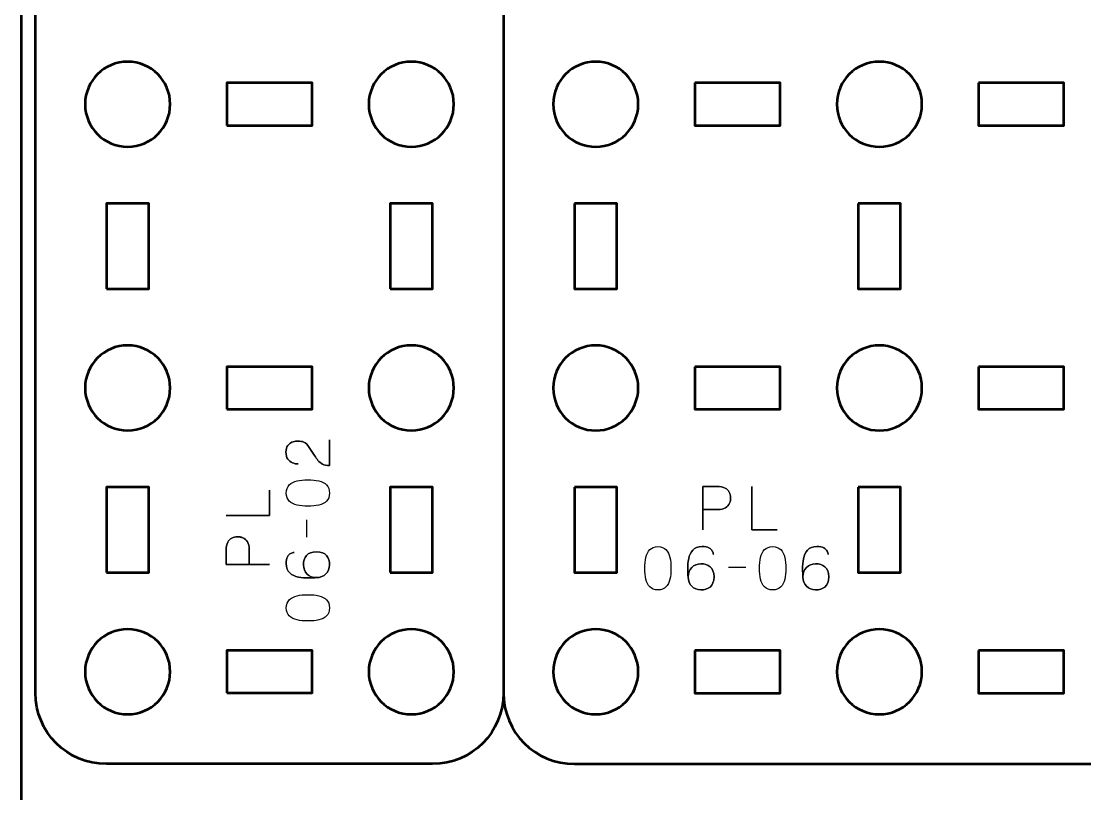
# Model space of a CAD drawing. Header units: centimetres. Extents: x -17.9 to -3.1, y -25.3 to -4.3.
# Drawn here: x -17.9 to -10.4, y -15.86 to -10.42 of the extents above; entities that cross this region are included whole.
import ezdxf

# ---------------------------------------------------------------- set-up
doc = ezdxf.new("R2010")
doc.units = ezdxf.units.CM
doc.header["$MEASUREMENT"] = 0
doc.layers.add('Layer 1', color=7, linetype='Continuous')

msp = doc.modelspace()

# ---------------------------------------------------------------- linework, layer by layer
at = {"layer": 'Layer 1', "color": 22, "lineweight": 53}
msp.add_open_spline([(-17.90003, -24.8499), (-17.90003, -24.8499), (-17.90003, -4.84994), (-17.90003, -4.84994), (-17.90003, -4.84994), (-17.90003, -4.57297), (-17.67694, -4.34998), (-17.39994, -4.34998), (-17.39994, -4.34998), (-17.39994, -4.34998), (-3.60007, -4.34998), (-3.60007, -4.34998), (-3.60007, -4.34998), (-3.32293, -4.34998), (-3.09997, -4.57297), (-3.09997, -4.84994), (-3.09997, -4.84994), (-3.09997, -4.84994), (-3.09997, -24.8499), (-3.09997, -24.8499), (-3.09997, -24.8499), (-3.09997, -25.1269), (-3.32293, -25.34999), (-3.60007, -25.34999), (-3.60007, -25.34999), (-3.60007, -25.34999), (-17.39994, -25.34999), (-17.39994, -25.34999), (-17.39994, -25.34999), (-17.67694, -25.34999), (-17.90003, -25.1269), (-17.90003, -24.8499)], degree=3, knots=[0, 0, 0, 0, 0.125, 0.125, 0.125, 0.125, 0.25, 0.25, 0.25, 0.25, 0.375, 0.375, 0.375, 0.375, 0.5, 0.5, 0.5, 0.5, 0.625, 0.625, 0.625, 0.625, 0.75, 0.75, 0.75, 0.75, 0.875, 0.875, 0.875, 0.875, 1, 1, 1, 1], dxfattribs=at)
at = {"layer": 'Layer 1', "color": 2, "lineweight": 53}
for points, knots in [([(-14.50003, -15.1499), (-14.50003, -15.4269), (-14.72298, -15.65), (-14.99999, -15.65), (-14.99999, -15.65), (-14.99999, -15.65), (-17.29991, -15.65), (-17.29991, -15.65), (-17.29991, -15.65), (-17.57691, -15.65), (-17.80001, -15.4269), (-17.80001, -15.1499), (-17.80001, -15.1499), (-17.80001, -15.1499), (-17.80001, -4.84995), (-17.80001, -4.84995), (-17.80001, -4.84995), (-17.80001, -4.57295), (-17.57691, -4.34999), (-17.29991, -4.34999), (-17.29991, -4.34999), (-17.29991, -4.34999), (-14.99999, -4.34999), (-14.99999, -4.34999), (-14.99999, -4.34999), (-14.72298, -4.34999), (-14.50003, -4.57295), (-14.50003, -4.84995)], [0, 0, 0, 0, 0.1428571, 0.1428571, 0.1428571, 0.1428571, 0.2857143, 0.2857143, 0.2857143, 0.2857143, 0.4285714, 0.4285714, 0.4285714, 0.4285714, 0.5714286, 0.5714286, 0.5714286, 0.5714286, 0.7142857, 0.7142857, 0.7142857, 0.7142857, 0.8571429, 0.8571429, 0.8571429, 0.8571429, 1, 1, 1, 1]), ([(-13.99992, -4.34998), (-13.99992, -4.34998), (-3.69994, -4.34998), (-3.69994, -4.34998), (-3.69994, -4.34998), (-3.42294, -4.34998), (-3.19998, -4.57308), (-3.19998, -4.85008), (-3.19998, -4.85008), (-3.19998, -4.85008), (-3.19998, -15.15006), (-3.19998, -15.15006), (-3.19998, -15.15006), (-3.19998, -15.42706), (-3.42294, -15.65002), (-3.69994, -15.65002), (-3.69994, -15.65002), (-3.69994, -15.65002), (-13.99992, -15.65002), (-13.99992, -15.65002), (-13.99992, -15.65002), (-14.27692, -15.65002), (-14.50002, -15.42706), (-14.50002, -15.15006), (-14.50002, -15.15006), (-14.50002, -15.15006), (-14.50002, -4.85008), (-14.50002, -4.85008), (-14.50002, -4.85008), (-14.50002, -4.57308), (-14.27692, -4.34998), (-13.99992, -4.34998)], [0, 0, 0, 0, 0.125, 0.125, 0.125, 0.125, 0.25, 0.25, 0.25, 0.25, 0.375, 0.375, 0.375, 0.375, 0.5, 0.5, 0.5, 0.5, 0.625, 0.625, 0.625, 0.625, 0.75, 0.75, 0.75, 0.75, 0.875, 0.875, 0.875, 0.875, 1, 1, 1, 1])]:
    msp.add_open_spline(points, degree=3, knots=knots, dxfattribs=at)
at = {"layer": 'Layer 1', "lineweight": 53}
for points in [[(-17.14998, -10.69998), (-16.98421, -10.69998), (-16.84998, -10.83431), (-16.84998, -10.99997), (-16.84998, -10.99997), (-16.84998, -11.1656), (-16.98421, -11.29998), (-17.14998, -11.29998), (-17.14998, -11.29998), (-17.31564, -11.29998), (-17.44998, -11.1656), (-17.44998, -10.99997), (-17.44998, -10.99997), (-17.44998, -10.83431), (-17.31564, -10.69998), (-17.14998, -10.69998)], [(-15.14992, -10.69998), (-14.98429, -10.69998), (-14.84991, -10.83431), (-14.84991, -10.99997), (-14.84991, -10.99997), (-14.84991, -11.1656), (-14.98429, -11.29998), (-15.14992, -11.29998), (-15.14992, -11.29998), (-15.31569, -11.29998), (-15.44992, -11.1656), (-15.44992, -10.99997), (-15.44992, -10.99997), (-15.44992, -10.83431), (-15.31569, -10.69998), (-15.14992, -10.69998)], [(-13.54999, -10.99998), (-13.54999, -11.16575), (-13.68422, -11.29999), (-13.84999, -11.29999), (-13.84999, -11.29999), (-14.01565, -11.29999), (-14.14999, -11.16575), (-14.14999, -10.99998), (-14.14999, -10.99998), (-14.14999, -10.83432), (-14.01565, -10.69998), (-13.84999, -10.69998), (-13.84999, -10.69998), (-13.68422, -10.69998), (-13.54999, -10.83432), (-13.54999, -10.99998)], [(-11.54991, -10.99998), (-11.54991, -11.16575), (-11.68429, -11.29999), (-11.84992, -11.29999), (-11.84992, -11.29999), (-12.01569, -11.29999), (-12.14992, -11.16575), (-12.14992, -10.99998), (-12.14992, -10.99998), (-12.14992, -10.83432), (-12.01569, -10.69998), (-11.84992, -10.69998), (-11.84992, -10.69998), (-11.68429, -10.69998), (-11.54991, -10.83432), (-11.54991, -10.99998)], [(-16.44996, -11.15005), (-16.44996, -11.15005), (-16.44996, -10.85004), (-16.44996, -10.85004), (-16.44996, -10.85004), (-16.44996, -10.85004), (-15.84997, -10.85004), (-15.84997, -10.85004), (-15.84997, -10.85004), (-15.84997, -10.85004), (-15.84997, -11.15005), (-15.84997, -11.15005), (-15.84997, -11.15005), (-15.84997, -11.15005), (-16.44996, -11.15005), (-16.44996, -11.15005)], [(-13.14997, -10.85005), (-13.14997, -10.85005), (-12.54997, -10.85005), (-12.54997, -10.85005), (-12.54997, -10.85005), (-12.54997, -10.85005), (-12.54997, -11.15005), (-12.54997, -11.15005), (-12.54997, -11.15005), (-12.54997, -11.15005), (-13.14997, -11.15005), (-13.14997, -11.15005), (-13.14997, -11.15005), (-13.14997, -11.15005), (-13.14997, -10.85005), (-13.14997, -10.85005)], [(-11.15001, -10.85005), (-11.15001, -10.85005), (-10.55, -10.85005), (-10.55, -10.85005), (-10.55, -10.85005), (-10.55, -10.85005), (-10.55, -11.15005), (-10.55, -11.15005), (-10.55, -11.15005), (-10.55, -11.15005), (-11.15001, -11.15005), (-11.15001, -11.15005), (-11.15001, -11.15005), (-11.15001, -11.15005), (-11.15001, -10.85005), (-11.15001, -10.85005)], [(-17.29991, -12.3), (-17.29991, -12.3), (-17.29991, -11.69999), (-17.29991, -11.69999), (-17.29991, -11.69999), (-17.29991, -11.69999), (-16.99991, -11.69999), (-16.99991, -11.69999), (-16.99991, -11.69999), (-16.99991, -11.69999), (-16.99991, -12.3), (-16.99991, -12.3), (-16.99991, -12.3), (-16.99991, -12.3), (-17.29991, -12.3), (-17.29991, -12.3)], [(-15.29999, -12.3), (-15.29999, -12.3), (-15.29999, -11.69999), (-15.29999, -11.69999), (-15.29999, -11.69999), (-15.29999, -11.69999), (-14.99999, -11.69999), (-14.99999, -11.69999), (-14.99999, -11.69999), (-14.99999, -11.69999), (-14.99999, -12.3), (-14.99999, -12.3), (-14.99999, -12.3), (-14.99999, -12.3), (-15.29999, -12.3), (-15.29999, -12.3)], [(-13.99992, -11.70004), (-13.99992, -11.70004), (-13.69992, -11.70004), (-13.69992, -11.70004), (-13.69992, -11.70004), (-13.69992, -11.70004), (-13.69992, -12.30004), (-13.69992, -12.30004), (-13.69992, -12.30004), (-13.69992, -12.30004), (-13.99992, -12.30004), (-13.99992, -12.30004), (-13.99992, -12.30004), (-13.99992, -12.30004), (-13.99992, -11.70004), (-13.99992, -11.70004)], [(-11.99999, -11.70004), (-11.99999, -11.70004), (-11.69999, -11.70004), (-11.69999, -11.70004), (-11.69999, -11.70004), (-11.69999, -11.70004), (-11.69999, -12.30004), (-11.69999, -12.30004), (-11.69999, -12.30004), (-11.69999, -12.30004), (-11.99999, -12.30004), (-11.99999, -12.30004), (-11.99999, -12.30004), (-11.99999, -12.30004), (-11.99999, -11.70004), (-11.99999, -11.70004)], [(-17.14998, -12.6999), (-16.98421, -12.6999), (-16.84998, -12.83428), (-16.84998, -12.99991), (-16.84998, -12.99991), (-16.84998, -13.16568), (-16.98421, -13.29991), (-17.14998, -13.29991), (-17.14998, -13.29991), (-17.31564, -13.29991), (-17.44998, -13.16568), (-17.44998, -12.99991), (-17.44998, -12.99991), (-17.44998, -12.83428), (-17.31564, -12.6999), (-17.14998, -12.6999)], [(-15.14992, -12.6999), (-14.98429, -12.6999), (-14.84991, -12.83428), (-14.84991, -12.99991), (-14.84991, -12.99991), (-14.84991, -13.16568), (-14.98429, -13.29991), (-15.14992, -13.29991), (-15.14992, -13.29991), (-15.31569, -13.29991), (-15.44992, -13.16568), (-15.44992, -12.99991), (-15.44992, -12.99991), (-15.44992, -12.83428), (-15.31569, -12.6999), (-15.14992, -12.6999)], [(-13.54999, -13.00006), (-13.54999, -13.16569), (-13.68422, -13.30006), (-13.84999, -13.30006), (-13.84999, -13.30006), (-14.01565, -13.30006), (-14.14999, -13.16569), (-14.14999, -13.00006), (-14.14999, -13.00006), (-14.14999, -12.83429), (-14.01565, -12.70005), (-13.84999, -12.70005), (-13.84999, -12.70005), (-13.68422, -12.70005), (-13.54999, -12.83429), (-13.54999, -13.00006)], [(-11.54991, -13.00006), (-11.54991, -13.16569), (-11.68429, -13.30006), (-11.84992, -13.30006), (-11.84992, -13.30006), (-12.01569, -13.30006), (-12.14992, -13.16569), (-12.14992, -13.00006), (-12.14992, -13.00006), (-12.14992, -12.83429), (-12.01569, -12.70005), (-11.84992, -12.70005), (-11.84992, -12.70005), (-11.68429, -12.70005), (-11.54991, -12.83429), (-11.54991, -13.00006)], [(-16.44996, -13.14998), (-16.44996, -13.14998), (-16.44996, -12.84998), (-16.44996, -12.84998), (-16.44996, -12.84998), (-16.44996, -12.84998), (-15.84997, -12.84998), (-15.84997, -12.84998), (-15.84997, -12.84998), (-15.84997, -12.84998), (-15.84997, -13.14998), (-15.84997, -13.14998), (-15.84997, -13.14998), (-15.84997, -13.14998), (-16.44996, -13.14998), (-16.44996, -13.14998)], [(-13.14997, -12.84999), (-13.14997, -12.84999), (-12.54997, -12.84999), (-12.54997, -12.84999), (-12.54997, -12.84999), (-12.54997, -12.84999), (-12.54997, -13.14999), (-12.54997, -13.14999), (-12.54997, -13.14999), (-12.54997, -13.14999), (-13.14997, -13.14999), (-13.14997, -13.14999), (-13.14997, -13.14999), (-13.14997, -13.14999), (-13.14997, -12.84999), (-13.14997, -12.84999)], [(-11.15001, -12.84999), (-11.15001, -12.84999), (-10.55, -12.84999), (-10.55, -12.84999), (-10.55, -12.84999), (-10.55, -12.84999), (-10.55, -13.14999), (-10.55, -13.14999), (-10.55, -13.14999), (-10.55, -13.14999), (-11.15001, -13.14999), (-11.15001, -13.14999), (-11.15001, -13.14999), (-11.15001, -13.14999), (-11.15001, -12.84999), (-11.15001, -12.84999)], [(-17.29991, -14.29995), (-17.29991, -14.29995), (-17.29991, -13.69996), (-17.29991, -13.69996), (-17.29991, -13.69996), (-17.29991, -13.69996), (-16.99991, -13.69996), (-16.99991, -13.69996), (-16.99991, -13.69996), (-16.99991, -13.69996), (-16.99991, -14.29995), (-16.99991, -14.29995), (-16.99991, -14.29995), (-16.99991, -14.29995), (-17.29991, -14.29995), (-17.29991, -14.29995)], [(-15.29999, -14.29995), (-15.29999, -14.29995), (-15.29999, -13.69996), (-15.29999, -13.69996), (-15.29999, -13.69996), (-15.29999, -13.69996), (-14.99999, -13.69996), (-14.99999, -13.69996), (-14.99999, -13.69996), (-14.99999, -13.69996), (-14.99999, -14.29995), (-14.99999, -14.29995), (-14.99999, -14.29995), (-14.99999, -14.29995), (-15.29999, -14.29995), (-15.29999, -14.29995)], [(-13.99992, -13.69997), (-13.99992, -13.69997), (-13.69992, -13.69997), (-13.69992, -13.69997), (-13.69992, -13.69997), (-13.69992, -13.69997), (-13.69992, -14.29997), (-13.69992, -14.29997), (-13.69992, -14.29997), (-13.69992, -14.29997), (-13.99992, -14.29997), (-13.99992, -14.29997), (-13.99992, -14.29997), (-13.99992, -14.29997), (-13.99992, -13.69997), (-13.99992, -13.69997)], [(-11.99999, -13.69997), (-11.99999, -13.69997), (-11.69999, -13.69997), (-11.69999, -13.69997), (-11.69999, -13.69997), (-11.69999, -13.69997), (-11.69999, -14.29997), (-11.69999, -14.29997), (-11.69999, -14.29997), (-11.69999, -14.29997), (-11.99999, -14.29997), (-11.99999, -14.29997), (-11.99999, -14.29997), (-11.99999, -14.29997), (-11.99999, -13.69997), (-11.99999, -13.69997)], [(-17.14998, -14.69997), (-16.98421, -14.69997), (-16.84998, -14.8342), (-16.84998, -14.99997), (-16.84998, -14.99997), (-16.84998, -15.16563), (-16.98421, -15.29997), (-17.14998, -15.29997), (-17.14998, -15.29997), (-17.31564, -15.29997), (-17.44998, -15.16563), (-17.44998, -14.99997), (-17.44998, -14.99997), (-17.44998, -14.8342), (-17.31564, -14.69997), (-17.14998, -14.69997)], [(-15.14992, -14.69997), (-14.98429, -14.69997), (-14.84991, -14.8342), (-14.84991, -14.99997), (-14.84991, -14.99997), (-14.84991, -15.16563), (-14.98429, -15.29997), (-15.14992, -15.29997), (-15.14992, -15.29997), (-15.31569, -15.29997), (-15.44992, -15.16563), (-15.44992, -14.99997), (-15.44992, -14.99997), (-15.44992, -14.8342), (-15.31569, -14.69997), (-15.14992, -14.69997)], [(-13.54999, -15.00002), (-13.54999, -15.16565), (-13.68422, -15.29999), (-13.84999, -15.29999), (-13.84999, -15.29999), (-14.01565, -15.29999), (-14.14999, -15.16565), (-14.14999, -15.00002), (-14.14999, -15.00002), (-14.14999, -14.83436), (-14.01565, -14.70002), (-13.84999, -14.70002), (-13.84999, -14.70002), (-13.68422, -14.70002), (-13.54999, -14.83436), (-13.54999, -15.00002)], [(-11.54991, -15.00002), (-11.54991, -15.16565), (-11.68429, -15.29999), (-11.84992, -15.29999), (-11.84992, -15.29999), (-12.01569, -15.29999), (-12.14992, -15.16565), (-12.14992, -15.00002), (-12.14992, -15.00002), (-12.14992, -14.83436), (-12.01569, -14.70002), (-11.84992, -14.70002), (-11.84992, -14.70002), (-11.68429, -14.70002), (-11.54991, -14.83436), (-11.54991, -15.00002)], [(-16.44996, -15.1499), (-16.44996, -15.1499), (-16.44996, -14.8499), (-16.44996, -14.8499), (-16.44996, -14.8499), (-16.44996, -14.8499), (-15.84997, -14.8499), (-15.84997, -14.8499), (-15.84997, -14.8499), (-15.84997, -14.8499), (-15.84997, -15.1499), (-15.84997, -15.1499), (-15.84997, -15.1499), (-15.84997, -15.1499), (-16.44996, -15.1499), (-16.44996, -15.1499)], [(-13.14997, -14.85009), (-13.14997, -14.85009), (-12.54997, -14.85009), (-12.54997, -14.85009), (-12.54997, -14.85009), (-12.54997, -14.85009), (-12.54997, -15.1501), (-12.54997, -15.1501), (-12.54997, -15.1501), (-12.54997, -15.1501), (-13.14997, -15.1501), (-13.14997, -15.1501), (-13.14997, -15.1501), (-13.14997, -15.1501), (-13.14997, -14.85009), (-13.14997, -14.85009)], [(-11.15001, -14.85009), (-11.15001, -14.85009), (-10.55, -14.85009), (-10.55, -14.85009), (-10.55, -14.85009), (-10.55, -14.85009), (-10.55, -15.1501), (-10.55, -15.1501), (-10.55, -15.1501), (-10.55, -15.1501), (-11.15001, -15.1501), (-11.15001, -15.1501), (-11.15001, -15.1501), (-11.15001, -15.1501), (-11.15001, -14.85009), (-11.15001, -14.85009)]]:
    msp.add_open_spline(points, degree=3, knots=[0, 0, 0, 0, 0.25, 0.25, 0.25, 0.25, 0.5, 0.5, 0.5, 0.5, 0.75, 0.75, 0.75, 0.75, 1, 1, 1, 1], dxfattribs=at)
at = {"layer": 'Layer 1', "color": 40, "lineweight": 30}
for points, knots in [([(-15.72664, -13.36577), (-15.72664, -13.36577), (-15.72664, -13.54742), (-15.72664, -13.54742), (-15.72664, -13.54742), (-15.74689, -13.54685), (-15.76329, -13.54311), (-15.7761, -13.53638), (-15.7761, -13.53638), (-15.78876, -13.52978), (-15.79938, -13.52121), (-15.80792, -13.51073), (-15.80792, -13.51073), (-15.81621, -13.50043), (-15.82432, -13.4891), (-15.83205, -13.47672), (-15.83205, -13.47672), (-15.83205, -13.47672), (-15.88027, -13.40437), (-15.88027, -13.40437), (-15.88027, -13.40437), (-15.89075, -13.39004), (-15.90303, -13.38137), (-15.91678, -13.37833), (-15.91678, -13.37833), (-15.93058, -13.37544), (-15.94462, -13.37417), (-15.95912, -13.37473), (-15.95912, -13.37473), (-15.96889, -13.37459), (-15.97965, -13.37696), (-15.99136, -13.38161), (-15.99136, -13.38161), (-16.00279, -13.38645), (-16.0127, -13.39445), (-16.02124, -13.40574), (-16.02124, -13.40574), (-16.02953, -13.41717), (-16.03394, -13.43276), (-16.03433, -13.45259), (-16.03433, -13.45259), (-16.03394, -13.4727), (-16.02953, -13.48896), (-16.0211, -13.5011), (-16.0211, -13.5011), (-16.01256, -13.51337), (-16.0017, -13.52219), (-15.98857, -13.52756), (-15.98857, -13.52756), (-15.97524, -13.53306), (-15.96145, -13.53571), (-15.94726, -13.53556), (-15.94726, -13.53556), (-15.96145, -13.53571), (-15.97524, -13.53306), (-15.98857, -13.52756), (-15.98857, -13.52756), (-16.0017, -13.52219), (-16.01256, -13.51337), (-16.0211, -13.5011), (-16.0211, -13.5011), (-16.02953, -13.48896), (-16.03394, -13.4727), (-16.03433, -13.45259), (-16.03433, -13.45259), (-16.03394, -13.43276), (-16.02953, -13.41717), (-16.02124, -13.40574), (-16.02124, -13.40574), (-16.0127, -13.39445), (-16.00279, -13.38645), (-15.99136, -13.38161), (-15.99136, -13.38161), (-15.97965, -13.37696), (-15.96889, -13.37459), (-15.95912, -13.37473), (-15.95912, -13.37473), (-15.94462, -13.37417), (-15.93058, -13.37544), (-15.91678, -13.37833), (-15.91678, -13.37833), (-15.90303, -13.38137), (-15.89075, -13.39004), (-15.88027, -13.40437), (-15.88027, -13.40437), (-15.88027, -13.40437), (-15.83205, -13.47672), (-15.83205, -13.47672), (-15.83205, -13.47672), (-15.82432, -13.4891), (-15.81621, -13.50043), (-15.80792, -13.51073), (-15.80792, -13.51073), (-15.79938, -13.52121), (-15.78876, -13.52978), (-15.7761, -13.53638), (-15.7761, -13.53638), (-15.76329, -13.54311), (-15.74689, -13.54685), (-15.72664, -13.54742), (-15.72664, -13.54742), (-15.72664, -13.54742), (-15.72664, -13.36577), (-15.72664, -13.36577)], [0, 0, 0, 0, 0.0384615, 0.0384615, 0.0384615, 0.0384615, 0.0769231, 0.0769231, 0.0769231, 0.0769231, 0.1153846, 0.1153846, 0.1153846, 0.1153846, 0.1538462, 0.1538462, 0.1538462, 0.1538462, 0.1923077, 0.1923077, 0.1923077, 0.1923077, 0.2307692, 0.2307692, 0.2307692, 0.2307692, 0.2692308, 0.2692308, 0.2692308, 0.2692308, 0.3076923, 0.3076923, 0.3076923, 0.3076923, 0.3461538, 0.3461538, 0.3461538, 0.3461538, 0.3846154, 0.3846154, 0.3846154, 0.3846154, 0.4230769, 0.4230769, 0.4230769, 0.4230769, 0.4615385, 0.4615385, 0.4615385, 0.4615385, 0.5, 0.5, 0.5, 0.5, 0.5384615, 0.5384615, 0.5384615, 0.5384615, 0.5769231, 0.5769231, 0.5769231, 0.5769231, 0.6153846, 0.6153846, 0.6153846, 0.6153846, 0.6538462, 0.6538462, 0.6538462, 0.6538462, 0.6923077, 0.6923077, 0.6923077, 0.6923077, 0.7307692, 0.7307692, 0.7307692, 0.7307692, 0.7692308, 0.7692308, 0.7692308, 0.7692308, 0.8076923, 0.8076923, 0.8076923, 0.8076923, 0.8461538, 0.8461538, 0.8461538, 0.8461538, 0.8846154, 0.8846154, 0.8846154, 0.8846154, 0.9230769, 0.9230769, 0.9230769, 0.9230769, 0.9615385, 0.9615385, 0.9615385, 0.9615385, 1, 1, 1, 1]), ([(-16.14997, -13.71993), (-16.14997, -13.71993), (-16.14997, -13.89811), (-16.14997, -13.89811), (-16.14997, -13.89811), (-16.14997, -13.89811), (-16.45518, -13.89811), (-16.45518, -13.89811), (-16.45518, -13.89811), (-16.45518, -13.89811), (-16.14997, -13.89811), (-16.14997, -13.89811), (-16.14997, -13.89811), (-16.14997, -13.89811), (-16.14997, -13.71993), (-16.14997, -13.71993)], [0, 0, 0, 0, 0.25, 0.25, 0.25, 0.25, 0.5, 0.5, 0.5, 0.5, 0.75, 0.75, 0.75, 0.75, 1, 1, 1, 1]), ([(-15.72664, -13.74046), (-15.72688, -13.71594), (-15.7338, -13.69692), (-15.74731, -13.68341), (-15.74731, -13.68341), (-15.76079, -13.67004), (-15.77899, -13.66066), (-15.80199, -13.65544), (-15.80199, -13.65544), (-15.82489, -13.65036), (-15.8505, -13.64785), (-15.87904, -13.64814), (-15.87904, -13.64814), (-15.90715, -13.64785), (-15.93277, -13.65036), (-15.9558, -13.65544), (-15.9558, -13.65544), (-15.97852, -13.66066), (-15.99672, -13.67004), (-16.01052, -13.68341), (-16.01052, -13.68341), (-16.02399, -13.69692), (-16.03105, -13.71594), (-16.03144, -13.74046), (-16.03144, -13.74046), (-16.03105, -13.76512), (-16.02399, -13.78413), (-16.01052, -13.7975), (-16.01052, -13.7975), (-15.99672, -13.81101), (-15.97852, -13.82026), (-15.9558, -13.82534), (-15.9558, -13.82534), (-15.93277, -13.83059), (-15.90715, -13.83306), (-15.87904, -13.83264), (-15.87904, -13.83264), (-15.8505, -13.83306), (-15.82489, -13.83059), (-15.80199, -13.82534), (-15.80199, -13.82534), (-15.77899, -13.82026), (-15.76079, -13.81101), (-15.74731, -13.7975), (-15.74731, -13.7975), (-15.7338, -13.78413), (-15.72688, -13.76512), (-15.72664, -13.74046)], [0, 0, 0, 0, 0.0833333, 0.0833333, 0.0833333, 0.0833333, 0.1666667, 0.1666667, 0.1666667, 0.1666667, 0.25, 0.25, 0.25, 0.25, 0.3333333, 0.3333333, 0.3333333, 0.3333333, 0.4166667, 0.4166667, 0.4166667, 0.4166667, 0.5, 0.5, 0.5, 0.5, 0.5833333, 0.5833333, 0.5833333, 0.5833333, 0.6666667, 0.6666667, 0.6666667, 0.6666667, 0.75, 0.75, 0.75, 0.75, 0.8333333, 0.8333333, 0.8333333, 0.8333333, 0.9166667, 0.9166667, 0.9166667, 0.9166667, 1, 1, 1, 1]), ([(-15.72664, -13.74046), (-15.72688, -13.71594), (-15.7338, -13.69692), (-15.74731, -13.68341), (-15.74731, -13.68341), (-15.76079, -13.67004), (-15.77899, -13.66066), (-15.80199, -13.65544), (-15.80199, -13.65544), (-15.82489, -13.65036), (-15.8505, -13.64785), (-15.87904, -13.64814), (-15.87904, -13.64814), (-15.90715, -13.64785), (-15.93277, -13.65036), (-15.9558, -13.65544), (-15.9558, -13.65544), (-15.97852, -13.66066), (-15.99672, -13.67004), (-16.01052, -13.68341), (-16.01052, -13.68341), (-16.02399, -13.69692), (-16.03105, -13.71594), (-16.03144, -13.74046), (-16.03144, -13.74046), (-16.03105, -13.76512), (-16.02399, -13.78413), (-16.01052, -13.7975), (-16.01052, -13.7975), (-15.99672, -13.81101), (-15.97852, -13.82026), (-15.9558, -13.82534), (-15.9558, -13.82534), (-15.93277, -13.83059), (-15.90715, -13.83306), (-15.87904, -13.83264), (-15.87904, -13.83264), (-15.8505, -13.83306), (-15.82489, -13.83059), (-15.80199, -13.82534), (-15.80199, -13.82534), (-15.77899, -13.82026), (-15.76079, -13.81101), (-15.74731, -13.7975), (-15.74731, -13.7975), (-15.7338, -13.78413), (-15.72688, -13.76512), (-15.72664, -13.74046)], [0, 0, 0, 0, 0.0833333, 0.0833333, 0.0833333, 0.0833333, 0.1666667, 0.1666667, 0.1666667, 0.1666667, 0.25, 0.25, 0.25, 0.25, 0.3333333, 0.3333333, 0.3333333, 0.3333333, 0.4166667, 0.4166667, 0.4166667, 0.4166667, 0.5, 0.5, 0.5, 0.5, 0.5833333, 0.5833333, 0.5833333, 0.5833333, 0.6666667, 0.6666667, 0.6666667, 0.6666667, 0.75, 0.75, 0.75, 0.75, 0.8333333, 0.8333333, 0.8333333, 0.8333333, 0.9166667, 0.9166667, 0.9166667, 0.9166667, 1, 1, 1, 1]), ([(-13.09455, -13.99997), (-13.09455, -13.99997), (-13.09455, -13.69475), (-13.09455, -13.69475), (-13.09455, -13.69475), (-13.09455, -13.69475), (-12.99726, -13.69475), (-12.99726, -13.69475), (-12.99726, -13.69475), (-12.97164, -13.69499), (-12.95164, -13.69873), (-12.93746, -13.70589), (-12.93746, -13.70589), (-12.92356, -13.7132), (-12.91375, -13.72269), (-12.90811, -13.73454), (-12.90811, -13.73454), (-12.90261, -13.74639), (-12.89957, -13.75923), (-12.89901, -13.77299), (-12.89901, -13.77299), (-12.89834, -13.78707), (-12.90066, -13.80044), (-12.90617, -13.8131), (-12.90617, -13.8131), (-12.91171, -13.82577), (-12.9212, -13.83625), (-12.93443, -13.8444), (-12.93443, -13.8444), (-12.94794, -13.85251), (-12.96614, -13.85664), (-12.98928, -13.85692), (-12.98928, -13.85692), (-12.98928, -13.85692), (-13.09455, -13.85692), (-13.09455, -13.85692), (-13.09455, -13.85692), (-13.09455, -13.85692), (-12.98928, -13.85692), (-12.98928, -13.85692), (-12.98928, -13.85692), (-12.96653, -13.85664), (-12.9485, -13.85251), (-12.93499, -13.8444), (-12.93499, -13.8444), (-12.92162, -13.83625), (-12.9121, -13.82577), (-12.90645, -13.8131), (-12.90645, -13.8131), (-12.90095, -13.80044), (-12.89848, -13.78707), (-12.89901, -13.77299), (-12.89901, -13.77299), (-12.89957, -13.75923), (-12.90261, -13.74639), (-12.90825, -13.73454), (-12.90825, -13.73454), (-12.91404, -13.72269), (-12.92395, -13.7132), (-12.93788, -13.70589), (-12.93788, -13.70589), (-12.95206, -13.69873), (-12.97193, -13.69499), (-12.99726, -13.69475), (-12.99726, -13.69475), (-12.99726, -13.69475), (-13.09455, -13.69475), (-13.09455, -13.69475), (-13.09455, -13.69475), (-13.09455, -13.69475), (-13.09455, -13.99997), (-13.09455, -13.99997)], [0, 0, 0, 0, 0.0555556, 0.0555556, 0.0555556, 0.0555556, 0.1111111, 0.1111111, 0.1111111, 0.1111111, 0.1666667, 0.1666667, 0.1666667, 0.1666667, 0.2222222, 0.2222222, 0.2222222, 0.2222222, 0.2777778, 0.2777778, 0.2777778, 0.2777778, 0.3333333, 0.3333333, 0.3333333, 0.3333333, 0.3888889, 0.3888889, 0.3888889, 0.3888889, 0.4444444, 0.4444444, 0.4444444, 0.4444444, 0.5, 0.5, 0.5, 0.5, 0.5555556, 0.5555556, 0.5555556, 0.5555556, 0.6111111, 0.6111111, 0.6111111, 0.6111111, 0.6666667, 0.6666667, 0.6666667, 0.6666667, 0.7222222, 0.7222222, 0.7222222, 0.7222222, 0.7777778, 0.7777778, 0.7777778, 0.7777778, 0.8333333, 0.8333333, 0.8333333, 0.8333333, 0.8888889, 0.8888889, 0.8888889, 0.8888889, 0.9444444, 0.9444444, 0.9444444, 0.9444444, 1, 1, 1, 1]), ([(-12.56994, -13.99997), (-12.56994, -13.99997), (-12.74812, -13.99997), (-12.74812, -13.99997), (-12.74812, -13.99997), (-12.74812, -13.99997), (-12.74812, -13.69475), (-12.74812, -13.69475), (-12.74812, -13.69475), (-12.74812, -13.69475), (-12.74812, -13.99997), (-12.74812, -13.99997), (-12.74812, -13.99997), (-12.74812, -13.99997), (-12.56994, -13.99997), (-12.56994, -13.99997)], [0, 0, 0, 0, 0.25, 0.25, 0.25, 0.25, 0.5, 0.5, 0.5, 0.5, 0.75, 0.75, 0.75, 0.75, 1, 1, 1, 1]), ([(-16.14997, -14.24453), (-16.14997, -14.24453), (-16.45518, -14.24453), (-16.45518, -14.24453), (-16.45518, -14.24453), (-16.45518, -14.24453), (-16.45518, -14.14724), (-16.45518, -14.14724), (-16.45518, -14.14724), (-16.4549, -14.12162), (-16.4512, -14.10162), (-16.44404, -14.08744), (-16.44404, -14.08744), (-16.43673, -14.07354), (-16.42721, -14.06373), (-16.41536, -14.05809), (-16.41536, -14.05809), (-16.4035, -14.05259), (-16.3907, -14.04955), (-16.3769, -14.04899), (-16.3769, -14.04899), (-16.36286, -14.04832), (-16.34949, -14.05064), (-16.33683, -14.05615), (-16.33683, -14.05615), (-16.32413, -14.06169), (-16.31365, -14.07118), (-16.30554, -14.08441), (-16.30554, -14.08441), (-16.29739, -14.09792), (-16.29326, -14.11612), (-16.29298, -14.13926), (-16.29298, -14.13926), (-16.29298, -14.13926), (-16.29298, -14.24453), (-16.29298, -14.24453), (-16.29298, -14.24453), (-16.29298, -14.24453), (-16.29298, -14.13926), (-16.29298, -14.13926), (-16.29298, -14.13926), (-16.29326, -14.11651), (-16.29739, -14.09848), (-16.30554, -14.08497), (-16.30554, -14.08497), (-16.31365, -14.0716), (-16.32413, -14.06208), (-16.33683, -14.05643), (-16.33683, -14.05643), (-16.34949, -14.05093), (-16.36286, -14.04846), (-16.3769, -14.04899), (-16.3769, -14.04899), (-16.3907, -14.04955), (-16.4035, -14.05259), (-16.41536, -14.05823), (-16.41536, -14.05823), (-16.42721, -14.06402), (-16.43673, -14.07393), (-16.44404, -14.08786), (-16.44404, -14.08786), (-16.4512, -14.10204), (-16.4549, -14.12191), (-16.45518, -14.14724), (-16.45518, -14.14724), (-16.45518, -14.14724), (-16.45518, -14.24453), (-16.45518, -14.24453), (-16.45518, -14.24453), (-16.45518, -14.24453), (-16.14997, -14.24453), (-16.14997, -14.24453)], [0, 0, 0, 0, 0.0555556, 0.0555556, 0.0555556, 0.0555556, 0.1111111, 0.1111111, 0.1111111, 0.1111111, 0.1666667, 0.1666667, 0.1666667, 0.1666667, 0.2222222, 0.2222222, 0.2222222, 0.2222222, 0.2777778, 0.2777778, 0.2777778, 0.2777778, 0.3333333, 0.3333333, 0.3333333, 0.3333333, 0.3888889, 0.3888889, 0.3888889, 0.3888889, 0.4444444, 0.4444444, 0.4444444, 0.4444444, 0.5, 0.5, 0.5, 0.5, 0.5555556, 0.5555556, 0.5555556, 0.5555556, 0.6111111, 0.6111111, 0.6111111, 0.6111111, 0.6666667, 0.6666667, 0.6666667, 0.6666667, 0.7222222, 0.7222222, 0.7222222, 0.7222222, 0.7777778, 0.7777778, 0.7777778, 0.7777778, 0.8333333, 0.8333333, 0.8333333, 0.8333333, 0.8888889, 0.8888889, 0.8888889, 0.8888889, 0.9444444, 0.9444444, 0.9444444, 0.9444444, 1, 1, 1, 1]), ([(-15.81854, -14.33699), (-15.84623, -14.33661), (-15.86842, -14.32803), (-15.88496, -14.31138), (-15.88496, -14.31138), (-15.90151, -14.29484), (-15.90991, -14.27349), (-15.91033, -14.24728), (-15.91033, -14.24728), (-15.91072, -14.22111), (-15.90398, -14.19906), (-15.88994, -14.18142), (-15.88994, -14.18142), (-15.87586, -14.16392), (-15.85201, -14.15482), (-15.81854, -14.15415), (-15.81854, -14.15415), (-15.78477, -14.15482), (-15.76093, -14.16392), (-15.74689, -14.18142), (-15.74689, -14.18142), (-15.73295, -14.19906), (-15.72621, -14.22111), (-15.72664, -14.24728), (-15.72664, -14.24728), (-15.72688, -14.27349), (-15.73532, -14.29456), (-15.75186, -14.31068), (-15.75186, -14.31068), (-15.76837, -14.32708), (-15.79056, -14.3359), (-15.81854, -14.33699), (-15.81854, -14.33699), (-15.83286, -14.33798), (-15.85177, -14.33851), (-15.87519, -14.33894), (-15.87519, -14.33894), (-15.89848, -14.3395), (-15.92218, -14.33742), (-15.94614, -14.33273), (-15.94614, -14.33273), (-15.97012, -14.32818), (-15.99037, -14.31869), (-16.00692, -14.30408), (-16.00692, -14.30408), (-16.02346, -14.28962), (-16.032, -14.26771), (-16.03267, -14.23832), (-16.03267, -14.23832), (-16.03228, -14.21726), (-16.02897, -14.201), (-16.02276, -14.18971), (-16.02276, -14.18971), (-16.01644, -14.17839), (-16.009, -14.1707), (-16.00043, -14.16629), (-16.00043, -14.16629), (-15.99175, -14.16198), (-15.98378, -14.15951), (-15.97633, -14.15884), (-15.97633, -14.15884), (-15.98378, -14.15951), (-15.99175, -14.16198), (-16.00043, -14.16629), (-16.00043, -14.16629), (-16.009, -14.1707), (-16.01644, -14.17839), (-16.02276, -14.18971), (-16.02276, -14.18971), (-16.02897, -14.201), (-16.03228, -14.21726), (-16.03267, -14.23832), (-16.03267, -14.23832), (-16.032, -14.26771), (-16.02346, -14.28962), (-16.00692, -14.30408), (-16.00692, -14.30408), (-15.99037, -14.31869), (-15.97012, -14.32818), (-15.94614, -14.33273), (-15.94614, -14.33273), (-15.92218, -14.33742), (-15.89848, -14.3395), (-15.87519, -14.33894), (-15.87519, -14.33894), (-15.85177, -14.33851), (-15.83286, -14.33798), (-15.81854, -14.33699), (-15.81854, -14.33699), (-15.79056, -14.3359), (-15.76837, -14.32708), (-15.75186, -14.31068), (-15.75186, -14.31068), (-15.73532, -14.29456), (-15.72688, -14.27349), (-15.72664, -14.24728), (-15.72664, -14.24728), (-15.72621, -14.22111), (-15.73295, -14.19906), (-15.74689, -14.18142), (-15.74689, -14.18142), (-15.76093, -14.16392), (-15.78477, -14.15482), (-15.81854, -14.15415), (-15.81854, -14.15415), (-15.85201, -14.15482), (-15.87586, -14.16392), (-15.88994, -14.18142), (-15.88994, -14.18142), (-15.90398, -14.19906), (-15.91072, -14.22111), (-15.91033, -14.24728), (-15.91033, -14.24728), (-15.90991, -14.27349), (-15.90151, -14.29484), (-15.88496, -14.31138), (-15.88496, -14.31138), (-15.86842, -14.32803), (-15.84623, -14.33661), (-15.81854, -14.33699)], [0, 0, 0, 0, 0.0333333, 0.0333333, 0.0333333, 0.0333333, 0.0666667, 0.0666667, 0.0666667, 0.0666667, 0.1, 0.1, 0.1, 0.1, 0.1333333, 0.1333333, 0.1333333, 0.1333333, 0.1666667, 0.1666667, 0.1666667, 0.1666667, 0.2, 0.2, 0.2, 0.2, 0.2333333, 0.2333333, 0.2333333, 0.2333333, 0.2666667, 0.2666667, 0.2666667, 0.2666667, 0.3, 0.3, 0.3, 0.3, 0.3333333, 0.3333333, 0.3333333, 0.3333333, 0.3666667, 0.3666667, 0.3666667, 0.3666667, 0.4, 0.4, 0.4, 0.4, 0.4333333, 0.4333333, 0.4333333, 0.4333333, 0.4666667, 0.4666667, 0.4666667, 0.4666667, 0.5, 0.5, 0.5, 0.5, 0.5333333, 0.5333333, 0.5333333, 0.5333333, 0.5666667, 0.5666667, 0.5666667, 0.5666667, 0.6, 0.6, 0.6, 0.6, 0.6333333, 0.6333333, 0.6333333, 0.6333333, 0.6666667, 0.6666667, 0.6666667, 0.6666667, 0.7, 0.7, 0.7, 0.7, 0.7333333, 0.7333333, 0.7333333, 0.7333333, 0.7666667, 0.7666667, 0.7666667, 0.7666667, 0.8, 0.8, 0.8, 0.8, 0.8333333, 0.8333333, 0.8333333, 0.8333333, 0.8666667, 0.8666667, 0.8666667, 0.8666667, 0.9, 0.9, 0.9, 0.9, 0.9333333, 0.9333333, 0.9333333, 0.9333333, 0.9666667, 0.9666667, 0.9666667, 0.9666667, 1, 1, 1, 1]), ([(-13.41152, -14.4233), (-13.38697, -14.42302), (-13.36795, -14.41614), (-13.35444, -14.40263), (-13.35444, -14.40263), (-13.34111, -14.38912), (-13.33172, -14.37092), (-13.32647, -14.34791), (-13.32647, -14.34791), (-13.32139, -14.32505), (-13.31892, -14.29941), (-13.31917, -14.2709), (-13.31917, -14.2709), (-13.31892, -14.24279), (-13.32139, -14.21714), (-13.32647, -14.19414), (-13.32647, -14.19414), (-13.33172, -14.17138), (-13.34111, -14.15322), (-13.35444, -14.13942), (-13.35444, -14.13942), (-13.36795, -14.12591), (-13.38697, -14.11889), (-13.41152, -14.11847), (-13.41152, -14.11847), (-13.43618, -14.11889), (-13.4552, -14.12591), (-13.46857, -14.13942), (-13.46857, -14.13942), (-13.48208, -14.15322), (-13.49129, -14.17138), (-13.4964, -14.19414), (-13.4964, -14.19414), (-13.50162, -14.21714), (-13.50413, -14.24279), (-13.5037, -14.2709), (-13.5037, -14.2709), (-13.50413, -14.29941), (-13.50162, -14.32505), (-13.4964, -14.34791), (-13.4964, -14.34791), (-13.49129, -14.37092), (-13.48208, -14.38912), (-13.46857, -14.40263), (-13.46857, -14.40263), (-13.4552, -14.41614), (-13.43618, -14.42302), (-13.41152, -14.4233)], [0, 0, 0, 0, 0.0833333, 0.0833333, 0.0833333, 0.0833333, 0.1666667, 0.1666667, 0.1666667, 0.1666667, 0.25, 0.25, 0.25, 0.25, 0.3333333, 0.3333333, 0.3333333, 0.3333333, 0.4166667, 0.4166667, 0.4166667, 0.4166667, 0.5, 0.5, 0.5, 0.5, 0.5833333, 0.5833333, 0.5833333, 0.5833333, 0.6666667, 0.6666667, 0.6666667, 0.6666667, 0.75, 0.75, 0.75, 0.75, 0.8333333, 0.8333333, 0.8333333, 0.8333333, 0.9166667, 0.9166667, 0.9166667, 0.9166667, 1, 1, 1, 1]), ([(-13.41152, -14.4233), (-13.38697, -14.42302), (-13.36795, -14.41614), (-13.35444, -14.40263), (-13.35444, -14.40263), (-13.34111, -14.38912), (-13.33172, -14.37092), (-13.32647, -14.34791), (-13.32647, -14.34791), (-13.32139, -14.32505), (-13.31892, -14.29941), (-13.31917, -14.2709), (-13.31917, -14.2709), (-13.31892, -14.24279), (-13.32139, -14.21714), (-13.32647, -14.19414), (-13.32647, -14.19414), (-13.33172, -14.17138), (-13.34111, -14.15322), (-13.35444, -14.13942), (-13.35444, -14.13942), (-13.36795, -14.12591), (-13.38697, -14.11889), (-13.41152, -14.11847), (-13.41152, -14.11847), (-13.43618, -14.11889), (-13.4552, -14.12591), (-13.46857, -14.13942), (-13.46857, -14.13942), (-13.48208, -14.15322), (-13.49129, -14.17138), (-13.4964, -14.19414), (-13.4964, -14.19414), (-13.50162, -14.21714), (-13.50413, -14.24279), (-13.5037, -14.2709), (-13.5037, -14.2709), (-13.50413, -14.29941), (-13.50162, -14.32505), (-13.4964, -14.34791), (-13.4964, -14.34791), (-13.49129, -14.37092), (-13.48208, -14.38912), (-13.46857, -14.40263), (-13.46857, -14.40263), (-13.4552, -14.41614), (-13.43618, -14.42302), (-13.41152, -14.4233)], [0, 0, 0, 0, 0.0833333, 0.0833333, 0.0833333, 0.0833333, 0.1666667, 0.1666667, 0.1666667, 0.1666667, 0.25, 0.25, 0.25, 0.25, 0.3333333, 0.3333333, 0.3333333, 0.3333333, 0.4166667, 0.4166667, 0.4166667, 0.4166667, 0.5, 0.5, 0.5, 0.5, 0.5833333, 0.5833333, 0.5833333, 0.5833333, 0.6666667, 0.6666667, 0.6666667, 0.6666667, 0.75, 0.75, 0.75, 0.75, 0.8333333, 0.8333333, 0.8333333, 0.8333333, 0.9166667, 0.9166667, 0.9166667, 0.9166667, 1, 1, 1, 1]), ([(-13.19859, -14.33137), (-13.1982, -14.30368), (-13.18966, -14.28149), (-13.17297, -14.26498), (-13.17297, -14.26498), (-13.15643, -14.24843), (-13.13509, -14.24004), (-13.10891, -14.23961), (-13.10891, -14.23961), (-13.0827, -14.23919), (-13.06065, -14.24596), (-13.04301, -14.26), (-13.04301, -14.26), (-13.02551, -14.27404), (-13.01641, -14.29789), (-13.01574, -14.33137), (-13.01574, -14.33137), (-13.01641, -14.36513), (-13.02551, -14.38898), (-13.04301, -14.40305), (-13.04301, -14.40305), (-13.06065, -14.41695), (-13.0827, -14.42373), (-13.10891, -14.4233), (-13.10891, -14.4233), (-13.13509, -14.42302), (-13.15615, -14.41463), (-13.17227, -14.39808), (-13.17227, -14.39808), (-13.18867, -14.38153), (-13.19749, -14.35934), (-13.19859, -14.33137), (-13.19859, -14.33137), (-13.19957, -14.31705), (-13.2001, -14.29817), (-13.20053, -14.27475), (-13.20053, -14.27475), (-13.20109, -14.25147), (-13.19901, -14.22776), (-13.19432, -14.20377), (-13.19432, -14.20377), (-13.18977, -14.17982), (-13.18028, -14.15953), (-13.16567, -14.14302), (-13.16567, -14.14302), (-13.15121, -14.12648), (-13.1293, -14.11794), (-13.09995, -14.11723), (-13.09995, -14.11723), (-13.07885, -14.11766), (-13.06259, -14.12097), (-13.0513, -14.12715), (-13.0513, -14.12715), (-13.03998, -14.1335), (-13.03229, -14.14094), (-13.02788, -14.14948), (-13.02788, -14.14948), (-13.02361, -14.15816), (-13.0211, -14.16616), (-13.02043, -14.17361), (-13.02043, -14.17361), (-13.0211, -14.16616), (-13.02361, -14.15816), (-13.02788, -14.14948), (-13.02788, -14.14948), (-13.03229, -14.14094), (-13.03998, -14.1335), (-13.0513, -14.12715), (-13.0513, -14.12715), (-13.06259, -14.12097), (-13.07885, -14.11766), (-13.09995, -14.11723), (-13.09995, -14.11723), (-13.1293, -14.11794), (-13.15121, -14.12648), (-13.16567, -14.14302), (-13.16567, -14.14302), (-13.18028, -14.15953), (-13.18977, -14.17982), (-13.19432, -14.20377), (-13.19432, -14.20377), (-13.19901, -14.22776), (-13.20109, -14.25147), (-13.20053, -14.27475), (-13.20053, -14.27475), (-13.2001, -14.29817), (-13.19957, -14.31705), (-13.19859, -14.33137), (-13.19859, -14.33137), (-13.19749, -14.35934), (-13.18867, -14.38153), (-13.17227, -14.39808), (-13.17227, -14.39808), (-13.15615, -14.41463), (-13.13509, -14.42302), (-13.10891, -14.4233), (-13.10891, -14.4233), (-13.0827, -14.42373), (-13.06065, -14.41695), (-13.04301, -14.40305), (-13.04301, -14.40305), (-13.02551, -14.38898), (-13.01641, -14.36513), (-13.01574, -14.33137), (-13.01574, -14.33137), (-13.01641, -14.29789), (-13.02551, -14.27404), (-13.04301, -14.26), (-13.04301, -14.26), (-13.06065, -14.24596), (-13.0827, -14.23919), (-13.10891, -14.23961), (-13.10891, -14.23961), (-13.13509, -14.24004), (-13.15643, -14.24843), (-13.17297, -14.26498), (-13.17297, -14.26498), (-13.18966, -14.28149), (-13.1982, -14.30368), (-13.19859, -14.33137)], [0, 0, 0, 0, 0.0333333, 0.0333333, 0.0333333, 0.0333333, 0.0666667, 0.0666667, 0.0666667, 0.0666667, 0.1, 0.1, 0.1, 0.1, 0.1333333, 0.1333333, 0.1333333, 0.1333333, 0.1666667, 0.1666667, 0.1666667, 0.1666667, 0.2, 0.2, 0.2, 0.2, 0.2333333, 0.2333333, 0.2333333, 0.2333333, 0.2666667, 0.2666667, 0.2666667, 0.2666667, 0.3, 0.3, 0.3, 0.3, 0.3333333, 0.3333333, 0.3333333, 0.3333333, 0.3666667, 0.3666667, 0.3666667, 0.3666667, 0.4, 0.4, 0.4, 0.4, 0.4333333, 0.4333333, 0.4333333, 0.4333333, 0.4666667, 0.4666667, 0.4666667, 0.4666667, 0.5, 0.5, 0.5, 0.5, 0.5333333, 0.5333333, 0.5333333, 0.5333333, 0.5666667, 0.5666667, 0.5666667, 0.5666667, 0.6, 0.6, 0.6, 0.6, 0.6333333, 0.6333333, 0.6333333, 0.6333333, 0.6666667, 0.6666667, 0.6666667, 0.6666667, 0.7, 0.7, 0.7, 0.7, 0.7333333, 0.7333333, 0.7333333, 0.7333333, 0.7666667, 0.7666667, 0.7666667, 0.7666667, 0.8, 0.8, 0.8, 0.8, 0.8333333, 0.8333333, 0.8333333, 0.8333333, 0.8666667, 0.8666667, 0.8666667, 0.8666667, 0.9, 0.9, 0.9, 0.9, 0.9333333, 0.9333333, 0.9333333, 0.9333333, 0.9666667, 0.9666667, 0.9666667, 0.9666667, 1, 1, 1, 1]), ([(-12.60204, -14.4233), (-12.57752, -14.42302), (-12.55851, -14.41614), (-12.54499, -14.40263), (-12.54499, -14.40263), (-12.53162, -14.38912), (-12.52228, -14.37092), (-12.51702, -14.34791), (-12.51702, -14.34791), (-12.51194, -14.32505), (-12.50943, -14.29941), (-12.50972, -14.2709), (-12.50972, -14.2709), (-12.50943, -14.24279), (-12.51194, -14.21714), (-12.51702, -14.19414), (-12.51702, -14.19414), (-12.52228, -14.17138), (-12.53162, -14.15322), (-12.54499, -14.13942), (-12.54499, -14.13942), (-12.55851, -14.12591), (-12.57752, -14.11889), (-12.60204, -14.11847), (-12.60204, -14.11847), (-12.62673, -14.11889), (-12.64575, -14.12591), (-12.65912, -14.13942), (-12.65912, -14.13942), (-12.67259, -14.15322), (-12.68184, -14.17138), (-12.68695, -14.19414), (-12.68695, -14.19414), (-12.69217, -14.21714), (-12.69464, -14.24279), (-12.69425, -14.2709), (-12.69425, -14.2709), (-12.69464, -14.29941), (-12.69217, -14.32505), (-12.68695, -14.34791), (-12.68695, -14.34791), (-12.68184, -14.37092), (-12.67259, -14.38912), (-12.65912, -14.40263), (-12.65912, -14.40263), (-12.64575, -14.41614), (-12.62673, -14.42302), (-12.60204, -14.4233)], [0, 0, 0, 0, 0.0833333, 0.0833333, 0.0833333, 0.0833333, 0.1666667, 0.1666667, 0.1666667, 0.1666667, 0.25, 0.25, 0.25, 0.25, 0.3333333, 0.3333333, 0.3333333, 0.3333333, 0.4166667, 0.4166667, 0.4166667, 0.4166667, 0.5, 0.5, 0.5, 0.5, 0.5833333, 0.5833333, 0.5833333, 0.5833333, 0.6666667, 0.6666667, 0.6666667, 0.6666667, 0.75, 0.75, 0.75, 0.75, 0.8333333, 0.8333333, 0.8333333, 0.8333333, 0.9166667, 0.9166667, 0.9166667, 0.9166667, 1, 1, 1, 1]), ([(-12.60204, -14.4233), (-12.57752, -14.42302), (-12.55851, -14.41614), (-12.54499, -14.40263), (-12.54499, -14.40263), (-12.53162, -14.38912), (-12.52228, -14.37092), (-12.51702, -14.34791), (-12.51702, -14.34791), (-12.51194, -14.32505), (-12.50943, -14.29941), (-12.50972, -14.2709), (-12.50972, -14.2709), (-12.50943, -14.24279), (-12.51194, -14.21714), (-12.51702, -14.19414), (-12.51702, -14.19414), (-12.52228, -14.17138), (-12.53162, -14.15322), (-12.54499, -14.13942), (-12.54499, -14.13942), (-12.55851, -14.12591), (-12.57752, -14.11889), (-12.60204, -14.11847), (-12.60204, -14.11847), (-12.62673, -14.11889), (-12.64575, -14.12591), (-12.65912, -14.13942), (-12.65912, -14.13942), (-12.67259, -14.15322), (-12.68184, -14.17138), (-12.68695, -14.19414), (-12.68695, -14.19414), (-12.69217, -14.21714), (-12.69464, -14.24279), (-12.69425, -14.2709), (-12.69425, -14.2709), (-12.69464, -14.29941), (-12.69217, -14.32505), (-12.68695, -14.34791), (-12.68695, -14.34791), (-12.68184, -14.37092), (-12.67259, -14.38912), (-12.65912, -14.40263), (-12.65912, -14.40263), (-12.64575, -14.41614), (-12.62673, -14.42302), (-12.60204, -14.4233)], [0, 0, 0, 0, 0.0833333, 0.0833333, 0.0833333, 0.0833333, 0.1666667, 0.1666667, 0.1666667, 0.1666667, 0.25, 0.25, 0.25, 0.25, 0.3333333, 0.3333333, 0.3333333, 0.3333333, 0.4166667, 0.4166667, 0.4166667, 0.4166667, 0.5, 0.5, 0.5, 0.5, 0.5833333, 0.5833333, 0.5833333, 0.5833333, 0.6666667, 0.6666667, 0.6666667, 0.6666667, 0.75, 0.75, 0.75, 0.75, 0.8333333, 0.8333333, 0.8333333, 0.8333333, 0.9166667, 0.9166667, 0.9166667, 0.9166667, 1, 1, 1, 1]), ([(-12.38914, -14.33137), (-12.38871, -14.30368), (-12.38018, -14.28149), (-12.36353, -14.26498), (-12.36353, -14.26498), (-12.34698, -14.24843), (-12.3256, -14.24004), (-12.29943, -14.23961), (-12.29943, -14.23961), (-12.27325, -14.23919), (-12.2512, -14.24596), (-12.23356, -14.26), (-12.23356, -14.26), (-12.21606, -14.27404), (-12.20696, -14.29789), (-12.20629, -14.33137), (-12.20629, -14.33137), (-12.20696, -14.36513), (-12.21606, -14.38898), (-12.23356, -14.40305), (-12.23356, -14.40305), (-12.2512, -14.41695), (-12.27325, -14.42373), (-12.29943, -14.4233), (-12.29943, -14.4233), (-12.3256, -14.42302), (-12.3467, -14.41463), (-12.36282, -14.39808), (-12.36282, -14.39808), (-12.37922, -14.38153), (-12.38804, -14.35934), (-12.38914, -14.33137), (-12.38914, -14.33137), (-12.39012, -14.31705), (-12.39065, -14.29817), (-12.39108, -14.27475), (-12.39108, -14.27475), (-12.39161, -14.25147), (-12.38956, -14.22776), (-12.38487, -14.20377), (-12.38487, -14.20377), (-12.38032, -14.17982), (-12.37083, -14.15953), (-12.35622, -14.14302), (-12.35622, -14.14302), (-12.34172, -14.12648), (-12.31982, -14.11794), (-12.29047, -14.11723), (-12.29047, -14.11723), (-12.2694, -14.11766), (-12.25314, -14.12097), (-12.24182, -14.12715), (-12.24182, -14.12715), (-12.23053, -14.1335), (-12.2228, -14.14094), (-12.21839, -14.14948), (-12.21839, -14.14948), (-12.21412, -14.15816), (-12.21165, -14.16616), (-12.21095, -14.17361), (-12.21095, -14.17361), (-12.21165, -14.16616), (-12.21412, -14.15816), (-12.21839, -14.14948), (-12.21839, -14.14948), (-12.2228, -14.14094), (-12.23053, -14.1335), (-12.24182, -14.12715), (-12.24182, -14.12715), (-12.25314, -14.12097), (-12.2694, -14.11766), (-12.29047, -14.11723), (-12.29047, -14.11723), (-12.31982, -14.11794), (-12.34172, -14.12648), (-12.35622, -14.14302), (-12.35622, -14.14302), (-12.37083, -14.15953), (-12.38032, -14.17982), (-12.38487, -14.20377), (-12.38487, -14.20377), (-12.38956, -14.22776), (-12.39161, -14.25147), (-12.39108, -14.27475), (-12.39108, -14.27475), (-12.39065, -14.29817), (-12.39012, -14.31705), (-12.38914, -14.33137), (-12.38914, -14.33137), (-12.38804, -14.35934), (-12.37922, -14.38153), (-12.36282, -14.39808), (-12.36282, -14.39808), (-12.3467, -14.41463), (-12.3256, -14.42302), (-12.29943, -14.4233), (-12.29943, -14.4233), (-12.27325, -14.42373), (-12.2512, -14.41695), (-12.23356, -14.40305), (-12.23356, -14.40305), (-12.21606, -14.38898), (-12.20696, -14.36513), (-12.20629, -14.33137), (-12.20629, -14.33137), (-12.20696, -14.29789), (-12.21606, -14.27404), (-12.23356, -14.26), (-12.23356, -14.26), (-12.2512, -14.24596), (-12.27325, -14.23919), (-12.29943, -14.23961), (-12.29943, -14.23961), (-12.3256, -14.24004), (-12.34698, -14.24843), (-12.36353, -14.26498), (-12.36353, -14.26498), (-12.38018, -14.28149), (-12.38871, -14.30368), (-12.38914, -14.33137)], [0, 0, 0, 0, 0.0333333, 0.0333333, 0.0333333, 0.0333333, 0.0666667, 0.0666667, 0.0666667, 0.0666667, 0.1, 0.1, 0.1, 0.1, 0.1333333, 0.1333333, 0.1333333, 0.1333333, 0.1666667, 0.1666667, 0.1666667, 0.1666667, 0.2, 0.2, 0.2, 0.2, 0.2333333, 0.2333333, 0.2333333, 0.2333333, 0.2666667, 0.2666667, 0.2666667, 0.2666667, 0.3, 0.3, 0.3, 0.3, 0.3333333, 0.3333333, 0.3333333, 0.3333333, 0.3666667, 0.3666667, 0.3666667, 0.3666667, 0.4, 0.4, 0.4, 0.4, 0.4333333, 0.4333333, 0.4333333, 0.4333333, 0.4666667, 0.4666667, 0.4666667, 0.4666667, 0.5, 0.5, 0.5, 0.5, 0.5333333, 0.5333333, 0.5333333, 0.5333333, 0.5666667, 0.5666667, 0.5666667, 0.5666667, 0.6, 0.6, 0.6, 0.6, 0.6333333, 0.6333333, 0.6333333, 0.6333333, 0.6666667, 0.6666667, 0.6666667, 0.6666667, 0.7, 0.7, 0.7, 0.7, 0.7333333, 0.7333333, 0.7333333, 0.7333333, 0.7666667, 0.7666667, 0.7666667, 0.7666667, 0.8, 0.8, 0.8, 0.8, 0.8333333, 0.8333333, 0.8333333, 0.8333333, 0.8666667, 0.8666667, 0.8666667, 0.8666667, 0.9, 0.9, 0.9, 0.9, 0.9333333, 0.9333333, 0.9333333, 0.9333333, 0.9666667, 0.9666667, 0.9666667, 0.9666667, 1, 1, 1, 1]), ([(-15.72664, -14.54993), (-15.72688, -14.52538), (-15.7338, -14.50636), (-15.74731, -14.49285), (-15.74731, -14.49285), (-15.76079, -14.47948), (-15.77899, -14.47013), (-15.80199, -14.46488), (-15.80199, -14.46488), (-15.82489, -14.4598), (-15.8505, -14.45733), (-15.87904, -14.45757), (-15.87904, -14.45757), (-15.90715, -14.45733), (-15.93277, -14.4598), (-15.9558, -14.46488), (-15.9558, -14.46488), (-15.97852, -14.47013), (-15.99672, -14.47948), (-16.01052, -14.49285), (-16.01052, -14.49285), (-16.02399, -14.50636), (-16.03105, -14.52538), (-16.03144, -14.54993), (-16.03144, -14.54993), (-16.03105, -14.57459), (-16.02399, -14.59361), (-16.01052, -14.60698), (-16.01052, -14.60698), (-15.99672, -14.62049), (-15.97852, -14.62969), (-15.9558, -14.63481), (-15.9558, -14.63481), (-15.93277, -14.64003), (-15.90715, -14.64254), (-15.87904, -14.64211), (-15.87904, -14.64211), (-15.8505, -14.64254), (-15.82489, -14.64003), (-15.80199, -14.63481), (-15.80199, -14.63481), (-15.77899, -14.62969), (-15.76079, -14.62049), (-15.74731, -14.60698), (-15.74731, -14.60698), (-15.7338, -14.59361), (-15.72688, -14.57459), (-15.72664, -14.54993)], [0, 0, 0, 0, 0.0833333, 0.0833333, 0.0833333, 0.0833333, 0.1666667, 0.1666667, 0.1666667, 0.1666667, 0.25, 0.25, 0.25, 0.25, 0.3333333, 0.3333333, 0.3333333, 0.3333333, 0.4166667, 0.4166667, 0.4166667, 0.4166667, 0.5, 0.5, 0.5, 0.5, 0.5833333, 0.5833333, 0.5833333, 0.5833333, 0.6666667, 0.6666667, 0.6666667, 0.6666667, 0.75, 0.75, 0.75, 0.75, 0.8333333, 0.8333333, 0.8333333, 0.8333333, 0.9166667, 0.9166667, 0.9166667, 0.9166667, 1, 1, 1, 1]), ([(-15.72664, -14.54993), (-15.72688, -14.52538), (-15.7338, -14.50636), (-15.74731, -14.49285), (-15.74731, -14.49285), (-15.76079, -14.47948), (-15.77899, -14.47013), (-15.80199, -14.46488), (-15.80199, -14.46488), (-15.82489, -14.4598), (-15.8505, -14.45733), (-15.87904, -14.45757), (-15.87904, -14.45757), (-15.90715, -14.45733), (-15.93277, -14.4598), (-15.9558, -14.46488), (-15.9558, -14.46488), (-15.97852, -14.47013), (-15.99672, -14.47948), (-16.01052, -14.49285), (-16.01052, -14.49285), (-16.02399, -14.50636), (-16.03105, -14.52538), (-16.03144, -14.54993), (-16.03144, -14.54993), (-16.03105, -14.57459), (-16.02399, -14.59361), (-16.01052, -14.60698), (-16.01052, -14.60698), (-15.99672, -14.62049), (-15.97852, -14.62969), (-15.9558, -14.63481), (-15.9558, -14.63481), (-15.93277, -14.64003), (-15.90715, -14.64254), (-15.87904, -14.64211), (-15.87904, -14.64211), (-15.8505, -14.64254), (-15.82489, -14.64003), (-15.80199, -14.63481), (-15.80199, -14.63481), (-15.77899, -14.62969), (-15.76079, -14.62049), (-15.74731, -14.60698), (-15.74731, -14.60698), (-15.7338, -14.59361), (-15.72688, -14.57459), (-15.72664, -14.54993)], [0, 0, 0, 0, 0.0833333, 0.0833333, 0.0833333, 0.0833333, 0.1666667, 0.1666667, 0.1666667, 0.1666667, 0.25, 0.25, 0.25, 0.25, 0.3333333, 0.3333333, 0.3333333, 0.3333333, 0.4166667, 0.4166667, 0.4166667, 0.4166667, 0.5, 0.5, 0.5, 0.5, 0.5833333, 0.5833333, 0.5833333, 0.5833333, 0.6666667, 0.6666667, 0.6666667, 0.6666667, 0.75, 0.75, 0.75, 0.75, 0.8333333, 0.8333333, 0.8333333, 0.8333333, 0.9166667, 0.9166667, 0.9166667, 0.9166667, 1, 1, 1, 1])]:
    msp.add_open_spline(points, degree=3, knots=knots, dxfattribs=at)
for points in [[(-15.8862, -14.05259), (-15.8862, -14.05259), (-15.8862, -13.92941), (-15.8862, -13.92941)], [(-12.91418, -14.26371), (-12.91418, -14.26371), (-12.79099, -14.26371), (-12.79099, -14.26371)]]:
    msp.add_open_spline(points, degree=3, dxfattribs=at)

doc.saveas('drawing.dxf')
